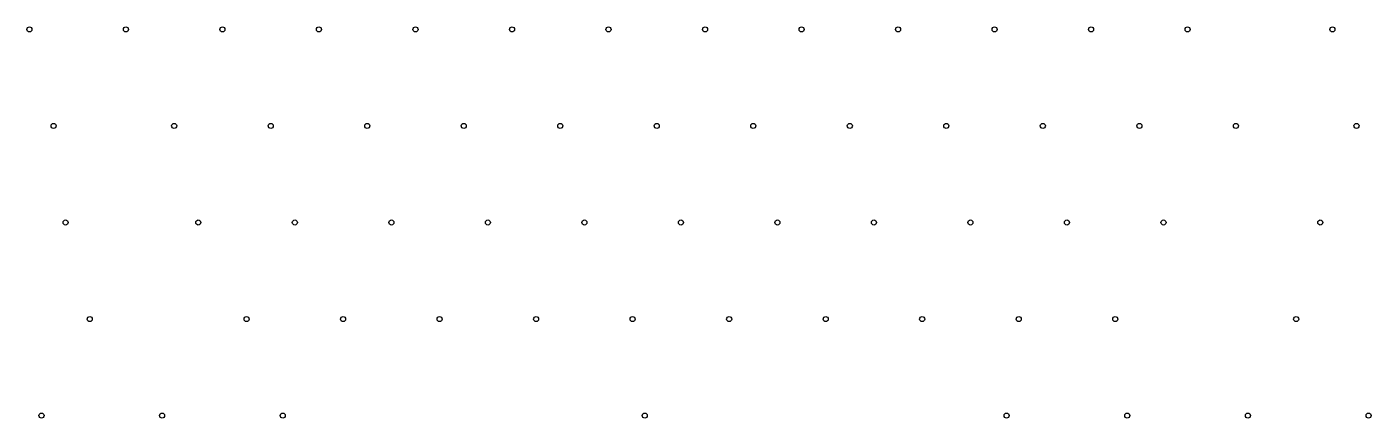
# Model space of a CAD drawing. Header units: millimetres. Extents: x 12 to 277, y 12 to 89.
import ezdxf

# ---------------------------------------------------------------- set-up
doc = ezdxf.new("R2010")
doc.units = ezdxf.units.MM

msp = doc.modelspace()

# ---------------------------------------------------------------- linework, layer by layer
at = {"color": 7, "linetype": 'Continuous', "lineweight": 25}
for centre in [(12.6195, 88.9835), (31.6695, 88.9835), (50.7195, 88.9835), (69.7695, 88.9835), (88.8195, 88.9835), (107.8695, 88.9835), (126.9195, 88.9835), (145.9695, 88.9835), (165.0195, 88.9835), (184.0695, 88.9835), (203.1195, 88.9835), (222.1695, 88.9835), (241.2195, 88.9835), (269.7945, 88.9835), (17.382, 69.9335), (41.1945, 69.9335), (60.2445, 69.9335), (79.2945, 69.9335), (98.3445, 69.9335), (117.3945, 69.9335), (136.4445, 69.9335), (155.4945, 69.9335), (174.5445, 69.9335), (193.5945, 69.9335), (212.6445, 69.9335), (231.6945, 69.9335), (250.7445, 69.9335), (274.557, 69.9335), (19.7625, 50.8835), (45.9565, 50.8835), (65.0065, 50.8835), (84.0565, 50.8835), (103.1065, 50.8835), (122.1565, 50.8835), (141.2065, 50.8835), (160.2565, 50.8835), (179.3065, 50.8835), (198.3565, 50.8835), (217.4065, 50.8835), (236.4565, 50.8835), (267.4125, 50.8835), (24.5255, 31.8335), (55.4815, 31.8335), (74.5315, 31.8335), (93.5815, 31.8335), (112.6315, 31.8335), (131.6815, 31.8335), (150.7315, 31.8335), (169.7815, 31.8335), (188.8315, 31.8335), (207.8815, 31.8335), (226.9315, 31.8335), (262.65, 31.8335), (15.0005, 12.7835), (38.8125, 12.7835), (62.6255, 12.7835), (134.0625, 12.7835), (205.5005, 12.7835), (229.3125, 12.7835), (253.1255, 12.7835), (276.9375, 12.7835)]:
    msp.add_circle(centre, 0.5, dxfattribs=at)

doc.saveas('drawing.dxf')
